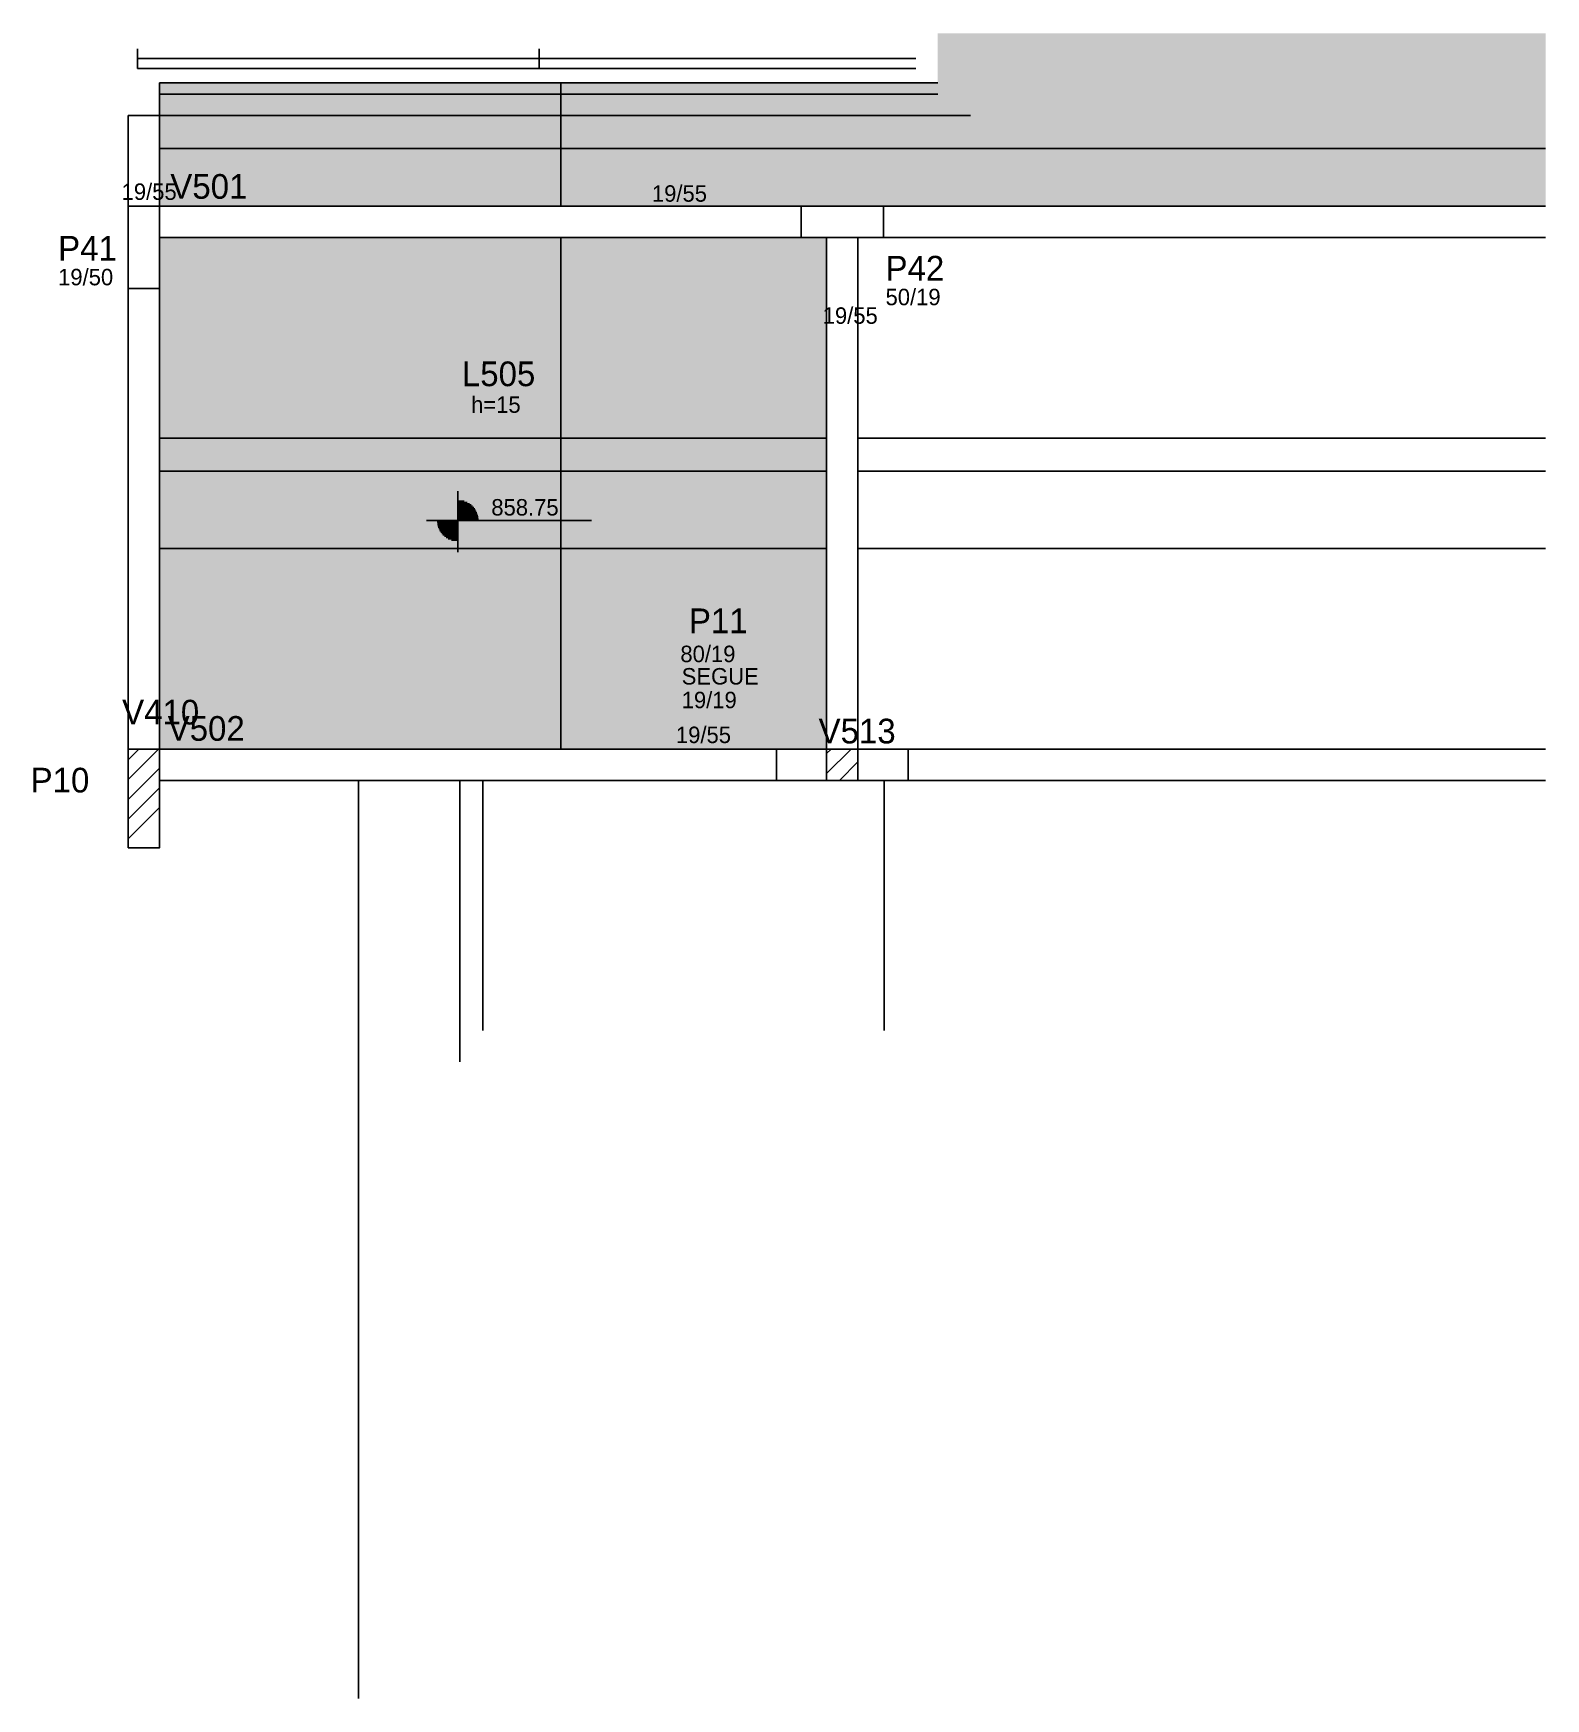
# Model space of a CAD drawing. Header units: metres. Extents: x 3551 to 4470, y 2610 to 3622.
import ezdxf

# ---------------------------------------------------------------- set-up
doc = ezdxf.new("R2010")
doc.units = ezdxf.units.M
for name, color, linetype in [('3', 7, 'Continuous'), ('4', 7, 'Continuous'), ('7', 7, 'Continuous'), ('Hachura', 7, 'Continuous'), ('Painéis', 7, 'Continuous'), ('REAPROVEITAMENTO', 7, 'Continuous'), ('SARR_2.2x7', 7, 'Continuous')]:
    doc.layers.add(name, color=color, linetype=linetype)

msp = doc.modelspace()

# ---------------------------------------------------------------- hatches: boundary and pattern name
at = {"layer": 'Hachura'}
h = msp.add_hatch(color=7, dxfattribs=at)
h.dxf.hatch_style = 1
h.paths.add_polyline_path([(3627.2, 3355.9), (4032.7, 3355.9), (4032.7, 3355.9), (4032.7, 3375.9), (4032.7, 3375.9), (3627.2, 3375.9), (3627.2, 3375.9), (3627.2, 3355.9)])
at = {"layer": 'REAPROVEITAMENTO'}
h = msp.add_hatch(color=7, dxfattribs=at)
h.dxf.hatch_style = 1
h.paths.add_polyline_path([(4469.7, 3621.9), (4100.2, 3621.9), (4100.2, 3621.9), (4100.2, 3591.9), (4100.2, 3591.9), (3627.2, 3591.9), (3627.2, 3591.9), (3627.2, 3516.9), (3627.2, 3516.9), (4469.7, 3516.9), (4469.7, 3516.9), (4469.7, 3621.9)])
h = msp.add_hatch(color=7, dxfattribs=at)
h.dxf.hatch_style = 1
h.paths.add_polyline_path([(4032.7, 3355.9), (3627.2, 3355.9), (3627.2, 3355.9), (3627.2, 3497.9), (3627.2, 3497.9), (4032.7, 3497.9), (4032.7, 3497.9), (4032.7, 3355.9)])
h = msp.add_hatch(color=7, dxfattribs=at)
h.dxf.hatch_style = 1
h.paths.add_polyline_path([(4032.7, 3355.9), (3627.2, 3355.9), (3627.2, 3355.9), (3627.2, 3308.9), (3627.2, 3308.9), (4032.7, 3308.9), (4032.7, 3308.9), (4032.7, 3355.9)])
h = msp.add_hatch(color=7, dxfattribs=at)
h.dxf.hatch_style = 1
h.paths.add_polyline_path([(4032.7, 3308.9), (3627.2, 3308.9), (3627.2, 3308.9), (3627.2, 3186.9), (3627.2, 3186.9), (4032.7, 3186.9), (4032.7, 3186.9), (4032.7, 3308.9)])

# ---------------------------------------------------------------- linework, layer by layer
at = {"layer": '3', "color": 7, "lineweight": 25}
for p, q in [((4120.2, 3571.9), (3627.2, 3571.9)), ((4032.7, 3497.9), (4032.7, 3186.9)), ((4051.7, 3497.9), (4051.7, 3186.9)), ((3808.5, 3306.7), (3808.5, 3343.6)), ((3808.5, 3338.3), (3808.5, 3313.3)), ((3808.5, 3337.7), (3812.3, 3337.7)), ((3808.5, 3336.9), (3814.2, 3336.9)), ((3808.5, 3336.1), (3815.6, 3336.1)), ((3808.5, 3335.4), (3816.6, 3335.4)), ((3808.5, 3334.6), (3817.4, 3334.6)), ((3808.5, 3333.8), (3818.2, 3333.8)), ((3808.5, 3333), (3818.8, 3333)), ((3808.5, 3332.2), (3819.3, 3332.2)), ((3808.5, 3331.4), (3819.7, 3331.4)), ((3808.5, 3330.6), (3820.1, 3330.6)), ((3808.5, 3329.8), (3820.3, 3329.8)), ((3789.4, 3325.8), (3889.8, 3325.8)), ((3796, 3325.8), (3821, 3325.8)), ((3808.5, 3325), (3796, 3325)), ((3808.5, 3324.3), (3796.1, 3324.3)), ((3808.5, 3323.5), (3796.2, 3323.5)), ((3808.5, 3322.7), (3796.4, 3322.7)), ((3808.5, 3321.9), (3796.6, 3321.9)), ((3808.5, 3321.1), (3796.9, 3321.1)), ((3808.5, 3320.3), (3797.3, 3320.3)), ((3808.5, 3329), (3820.6, 3329)), ((3808.5, 3328.2), (3820.8, 3328.2)), ((3808.5, 3327.4), (3820.9, 3327.4)), ((3808.5, 3326.6), (3821, 3326.6)), ((3808.5, 3319.5), (3797.7, 3319.5)), ((3808.5, 3318.7), (3798.2, 3318.7)), ((3808.5, 3317.9), (3798.8, 3317.9)), ((3808.5, 3317.1), (3799.5, 3317.1)), ((3808.5, 3316.3), (3800.4, 3316.3)), ((3808.5, 3315.5), (3801.4, 3315.5)), ((3808.5, 3314.7), (3802.7, 3314.7)), ((3808.5, 3313.9), (3804.6, 3313.9)), ((3608.2, 3168.4), (3626.7, 3186.9)), ((3608.2, 3180.4), (3614.7, 3186.9)), ((4032.7, 3172.2), (4047.5, 3186.9)), ((4032.7, 3184.2), (4035.5, 3186.9)), ((4040.5, 3167.9), (4051.7, 3179.2)), ((3608.2, 3156.4), (3627.2, 3175.4)), ((3608.2, 3144.4), (3627.2, 3163.4)), ((3608.2, 3132.4), (3627.2, 3151.4))]:
    msp.add_line(p, q, dxfattribs=at)
for points in [[(3608.2, 3571.9), (3608.2, 3516.9)], [(3608.2, 3571.9), (3627.2, 3571.9)], [(3627.2, 3516.9), (3627.2, 3571.9)], [(4017.2, 3516.9), (3627.2, 3516.9)], [(4469.7, 3516.9), (4067.2, 3516.9)], [(3627.2, 3497.9), (4017.2, 3497.9)], [(4067.2, 3497.9), (4469.7, 3497.9)], [(3608.2, 3186.9), (3608.2, 3466.9)], [(3627.2, 3186.9), (3627.2, 3466.9)], [(3816.7, 3186.9), (3627.2, 3186.9)], [(4002.2, 3186.9), (3816.7, 3186.9)], [(4469.7, 3186.9), (4082.2, 3186.9)], [(3627.2, 3167.9), (3809.7, 3167.9)], [(3809.7, 3167.9), (3809.7, 2996.9)], [(3823.7, 3167.9), (3809.7, 3167.9)], [(3823.7, 3167.9), (4002.2, 3167.9)], [(3823.7, 3015.9), (3823.7, 3167.9)], [(4082.2, 3167.9), (4469.7, 3167.9)]]:
    msp.add_lwpolyline(points, dxfattribs=at)
at = {"layer": '7', "color": 7, "lineweight": 25}
for points in [[(3608.2, 3466.9), (3627.2, 3466.9), (3627.2, 3516.9), (3608.2, 3516.9), (3608.2, 3466.9)], [(4017.2, 3497.9), (4067.2, 3497.9), (4067.2, 3516.9), (4017.2, 3516.9), (4017.2, 3497.9)], [(3608.2, 3126.9), (3627.2, 3126.9), (3627.2, 3186.9), (3608.2, 3186.9), (3608.2, 3126.9)], [(4002.2, 3167.9), (4082.2, 3167.9), (4082.2, 3186.9), (4002.2, 3186.9), (4002.2, 3167.9)], [(4032.7, 3186.9), (4051.7, 3186.9), (4051.7, 3167.9), (4032.7, 3167.9), (4032.7, 3186.9)]]:
    msp.add_lwpolyline(points, dxfattribs=at)
at = {"layer": 'Painéis', "color": 7, "lineweight": 25}
for p, q in [((3613.9, 3600.6), (3613.9, 3612.6)), ((3857.9, 3600.6), (3857.9, 3612.6)), ((3857.9, 3600.6), (3857.9, 3612.6)), ((3857.9, 3600.6), (3613.9, 3600.6)), ((4086.9, 3600.6), (3857.9, 3600.6)), ((3627.2, 3591.9), (3627.2, 3516.9)), ((3627.2, 3591.9), (4100.2, 3591.9)), ((3871.2, 3591.9), (3871.2, 3516.9)), ((3627.2, 3551.9), (4469.7, 3551.9)), ((3871.2, 3186.9), (3871.2, 3497.9)), ((3627.2, 3375.9), (4032.7, 3375.9)), ((4051.7, 3375.9), (4469.7, 3375.9)), ((3627.2, 3355.9), (4032.7, 3355.9)), ((4051.7, 3355.9), (4469.7, 3355.9)), ((3627.2, 3308.9), (4032.7, 3308.9)), ((4051.7, 3308.9), (4469.7, 3308.9)), ((3748.2, 2609.9), (3748.2, 3167.9)), ((4067.7, 3167.9), (4067.7, 3015.9))]:
    msp.add_line(p, q, dxfattribs=at)
at = {"layer": 'SARR_2.2x7', "color": 7, "lineweight": 25}
for p, q in [((3857.9, 3606.6), (3613.9, 3606.6)), ((4086.9, 3606.6), (3857.9, 3606.6)), ((3871.2, 3584.9), (3627.2, 3584.9)), ((4100.2, 3584.9), (3871.2, 3584.9))]:
    msp.add_line(p, q, dxfattribs=at)

# ---------------------------------------------------------------- texts
at = {"layer": '3', "color": 7, "lineweight": 25}
for s, p in [('19/55', (3604.2, 3520.7)), ('19/55', (3926.5, 3519.6)), ('19/50', (3565.6, 3468.8)), ('50/19', (4068.5, 3456.7)), ('19/55', (4030.3, 3445.4)), ('h=15', (3816.6, 3391.3)), ('858.75', (3828.9, 3328.9)), ('80/19', (3943.8, 3239.8)), ('SEGUE', (3944.6, 3226.2)), ('19/19', (3944.6, 3211.8)), ('19/55', (3941.1, 3190.6))]:
    msp.add_text(s, height=10, dxfattribs=at).set_placement(p)
at = {"layer": '4', "color": 7, "lineweight": 25}
for s, p in [('V501', (3633.8, 3521.4)), ('P41', (3565.6, 3483.8)), ('P42', (4068.5, 3471.7)), ('L505', (3811, 3407.5)), ('P11', (3949, 3257.4)), ('V410', (3604.5, 3201.9)), ('V502', (3632.2, 3192)), ('V513', (4027.8, 3190.4)), ('P10', (3548.9, 3160.6))]:
    msp.add_text(s, height=15, dxfattribs=at).set_placement(p)

doc.saveas('drawing.dxf')
